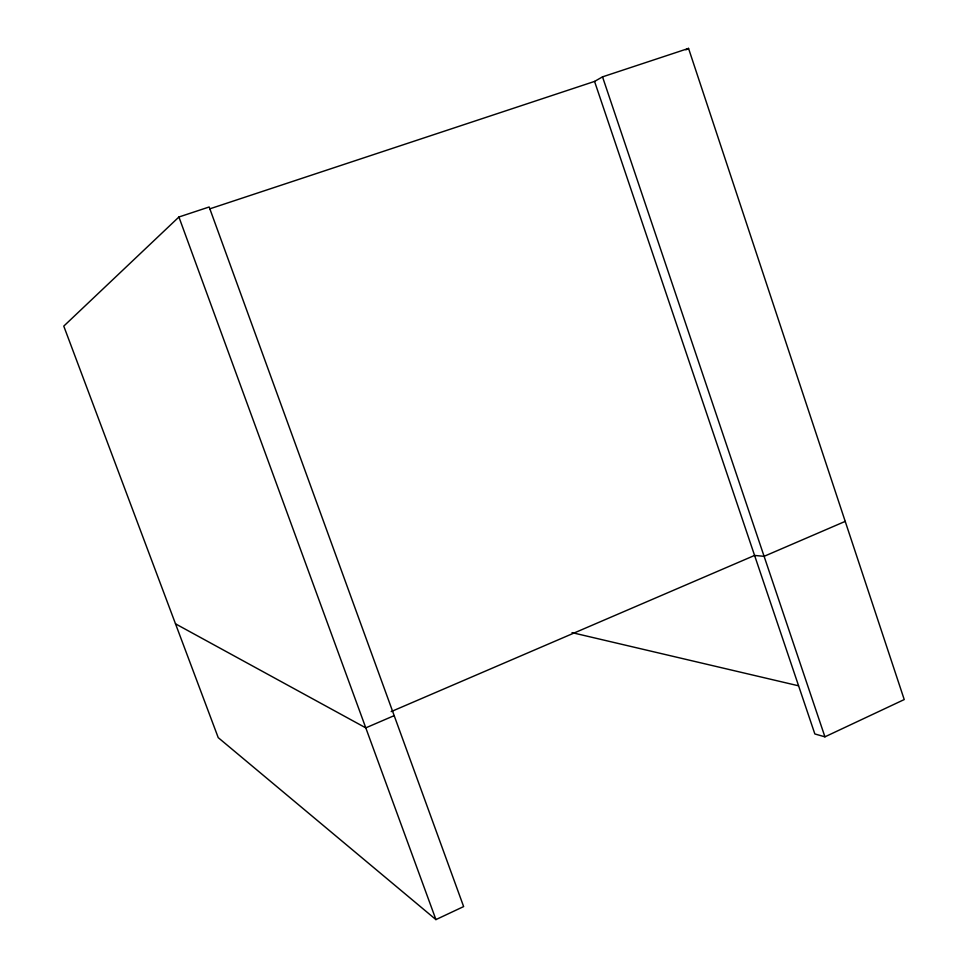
<?xml version="1.0" encoding="UTF-8"?>
<svg xmlns="http://www.w3.org/2000/svg" width="968" height="968" viewBox="0 0 968 968"><rect width="100%" height="100%" fill="white"/><g stroke="black" fill="none" stroke-linecap="round" stroke-linejoin="round"><path stroke-width="1.45" d="M178.911 217.001L63.767 326.119L218.223 737.64L435.927 919.6L463.636 906.58L209.173 206.983L178.911 217.001L435.927 919.6M594.558 81.421L602.519 76.859L688.55 48.4L904.233 699.561L824.93 736.83L814.85 733.962L594.558 81.421L209.778 208.846M685.901 49.852L688.55 48.4M394.182 715.63L365.783 727.863L175.511 623.84M845.209 521.389L764.103 556.322L754.58 555.438L391.169 711.613M572.04 632.636L798.503 685.792M602.519 76.859L824.93 736.83"/></g></svg>
